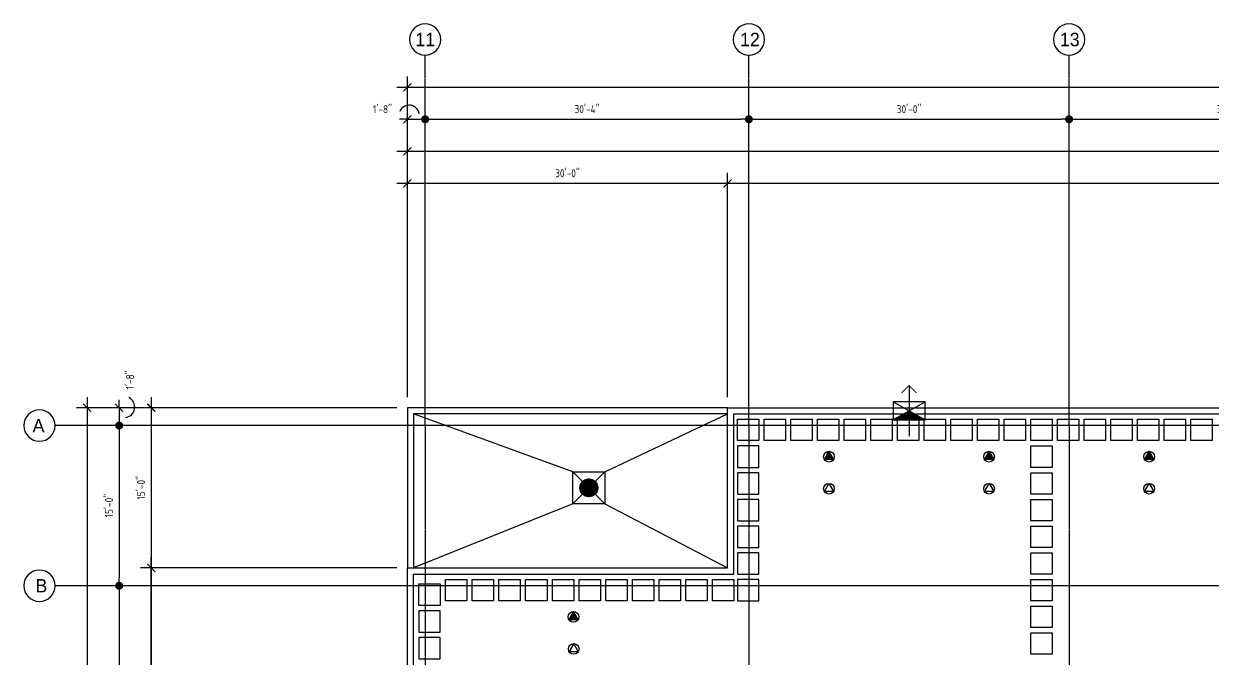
# Model space of a CAD drawing. Header units: inches. Extents: x 2704 to 6134, y 5265 to 7121.
# Drawn here: x 2704 to 4041, y 6408 to 7121 of the extents above; entities that cross this region are included whole.
import ezdxf
from ezdxf.enums import TextEntityAlignment as Align

# ---------------------------------------------------------------- set-up
doc = ezdxf.new("R2010")
doc.units = ezdxf.units.IN
doc.header["$MEASUREMENT"] = 0
doc.header["$PDMODE"] = 34
doc.header["$PDSIZE"] = -5
doc.linetypes.add('CENTER2', pattern=[1.125, 0.75, -0.125, 0.125, -0.125])
doc.layers.get('0').update_dxf_attribs({"linetype": 'CONTINUOUS'})
doc.layers.get('DEFPOINTS').update_dxf_attribs({"linetype": 'CONTINUOUS'})
for name, color, linetype in [('A_0_BLDGRD', 66, 'CENTER2'), ('A_0_COL-GRID', 40, 'CONTINUOUS'), ('A_0_DIMGRD', 9, 'CENTER2'), ('A_0_DIMTXT_8', 4, 'CONTINUOUS'), ('A_0_DIMTXT_MAIN', 4, 'CONTINUOUS'), ('A_0_DIMTXT_MINOR', 4, 'CONTINUOUS'), ('A_8-9_COPING', 1, 'CONTINUOUS'), ('A_9_CW_COPING', 2, 'CONTINUOUS'), ('A_MS_DRAINS', 7, 'CONTINUOUS'), ('A_MS_HATCH', 6, 'CONTINUOUS'), ('A_MS_PAVERS', 1, 'CONTINUOUS'), ('A_MS_SLOPE_V', 1, 'CONTINUOUS')]:
    doc.layers.add(name, color=color, linetype=linetype)
doc.styles.add('ARCHITXT', font='architxt.shx')
doc.styles.add('AVANT', font='AVGARDN.TTF')
doc.dimstyles.new('DOT', dxfattribs={"dimscale": 96, "dimtxt": 0.09375, "dimasz": 0.09375, "dimexe": 0.125, "dimexo": 0.125, "dimgap": 0.0625, "dimtad": 1, "dimdec": 6, "dimzin": 3, "dimdsep": 46, "dimlunit": 4, "dimtxsty": 'ARCHITXT', "dimblk1": 'DOT', "dimblk2": 'DOT', "dimsah": 1, "dimcen": 0, "dimdle": 0.125, "dimse1": 1, "dimclrd": 256, "dimclre": 256, "dimclrt": 256, "dimadec": 0, "dimazin": 0, "dimtfac": 1, "dimtdec": 6, "dimtmove": 2, "dimatfit": 3, "dimldrblk": 'DOT', "dimfxl": 1, "dimfrac": 2, "dimtolj": 1, "dimtzin": 3, "dimarcsym": 0})
doc.dimstyles.new('TICK', dxfattribs={"dimscale": 96, "dimtxt": 0.09375, "dimasz": 0.09375, "dimexe": 0.125, "dimexo": 0.125, "dimgap": 0.0625, "dimtad": 1, "dimdec": 6, "dimzin": 3, "dimdsep": 46, "dimlunit": 4, "dimtxsty": 'ARCHITXT', "dimblk1": 'ARCHTICK', "dimblk2": 'ARCHTICK', "dimsah": 1, "dimcen": 0, "dimdle": 0.125, "dimclrd": 256, "dimclre": 256, "dimclrt": 256, "dimadec": 0, "dimazin": 0, "dimtfac": 1, "dimtdec": 6, "dimtmove": 2, "dimatfit": 3, "dimldrblk": 'ARCHTICK', "dimfxl": 1, "dimfrac": 2, "dimtolj": 1, "dimtzin": 3, "dimarcsym": 0})
doc.dimstyles.new('TICKDOT', dxfattribs={"dimscale": 96, "dimtxt": 0.09375, "dimasz": 0.09375, "dimexe": 0.125, "dimexo": 0.125, "dimgap": 0.0625, "dimtad": 1, "dimdec": 6, "dimzin": 3, "dimdsep": 46, "dimlunit": 4, "dimtxsty": 'ARCHITXT', "dimblk1": 'ARCHTICK', "dimblk2": 'DOT', "dimsah": 1, "dimcen": 0, "dimdle": 0.125, "dimclrd": 256, "dimclre": 256, "dimclrt": 256, "dimadec": 0, "dimazin": 0, "dimtfac": 1, "dimtdec": 6, "dimtmove": 2, "dimatfit": 3, "dimldrblk": 'ARCHTICK', "dimfxl": 1, "dimfrac": 2, "dimtolj": 1, "dimtzin": 3, "dimarcsym": 0})

# ---------------------------------------------------------------- blocks, each defined once
blk = doc.blocks.new('_ARCHTICK')
at = {"color": 0, "linetype": 'ByBlock', "const_width": 0.15}
blk.add_lwpolyline([(-0.5, -0.5), (0.5, 0.5)], dxfattribs=at)
blk = doc.blocks.new('*D6')
at = {"layer": 'A_0_DIMTXT_MAIN', "lineweight": -2, "transparency": 16777216}
for p, q in [((3135, 6702), (3135, 7062)), ((5703, 6702), (5703, 7062)), ((3123, 7050), (5715, 7050))]:
    blk.add_line(p, q, dxfattribs=at)
at = {"layer": 'DEFPOINTS', "color": 0, "transparency": 16777216}
for p in [(5703, 7050), (3135, 6690), (5703, 6690)]:
    blk.add_point(p, dxfattribs=at)
at = {"layer": 'A_0_DIMTXT_MAIN', "lineweight": -2, "transparency": 16777216, "xscale": 9, "yscale": 9, "zscale": 9, "rotation": 180}
blk.add_blockref('_ARCHTICK', (3135, 7050), dxfattribs=at)
at = {"layer": 'A_0_DIMTXT_MAIN', "lineweight": -2, "transparency": 16777216, "xscale": 9, "yscale": 9, "zscale": 9}
blk.add_blockref('_ARCHTICK', (5703, 7050), dxfattribs=at)
at = {"layer": 'A_0_DIMTXT_MAIN', "transparency": 16777216, "insert": (4419, 7061.4), "char_height": 9, "attachment_point": 5, "style": 'ARCHITXT'}
blk.add_mtext('\\A1;214\'-0"', dxfattribs=at)
blk = doc.blocks.new('_DOT')
at = {"color": 0, "linetype": 'ByBlock'}
blk.add_line((-0.5, 0), (-1, 0), dxfattribs=at)
at = {"color": 0, "linetype": 'ByBlock', "const_width": 0.5}
blk.add_lwpolyline([(-0.25, 0, 1), (0.25, 0, 1)], format="xyb", close=True, dxfattribs=at)
blk = doc.blocks.new('*D12')
at = {"layer": 'A_0_DIMTXT_MAIN', "lineweight": -2, "transparency": 16777216}
blk.add_line((3888, 7014), (4230, 7014), dxfattribs=at)
at = {"layer": 'DEFPOINTS', "color": 0, "transparency": 16777216}
for p in [(3879, 7014), (4239, 7014), (4239, 7014)]:
    blk.add_point(p, dxfattribs=at)
at = {"layer": 'A_0_DIMTXT_MAIN', "lineweight": -2, "transparency": 16777216, "xscale": 9, "yscale": 9, "zscale": 9, "rotation": 180}
blk.add_blockref('_DOT', (3879, 7014), dxfattribs=at)
at = {"layer": 'A_0_DIMTXT_MAIN', "lineweight": -2, "transparency": 16777216, "xscale": 9, "yscale": 9, "zscale": 9}
blk.add_blockref('_DOT', (4239, 7014), dxfattribs=at)
at = {"layer": 'A_0_DIMTXT_MAIN', "transparency": 16777216, "insert": (4059, 7025.4), "char_height": 9, "attachment_point": 5, "style": 'ARCHITXT'}
blk.add_mtext('\\A1;30\'-0"', dxfattribs=at)
blk = doc.blocks.new('*D13')
at = {"layer": 'A_0_DIMTXT_MAIN', "lineweight": -2, "transparency": 16777216}
blk.add_line((3528, 7014), (3870, 7014), dxfattribs=at)
at = {"layer": 'DEFPOINTS', "color": 0, "transparency": 16777216}
for p in [(3519, 7014), (3879, 7014), (3879, 7014)]:
    blk.add_point(p, dxfattribs=at)
at = {"layer": 'A_0_DIMTXT_MAIN', "lineweight": -2, "transparency": 16777216, "xscale": 9, "yscale": 9, "zscale": 9, "rotation": 180}
blk.add_blockref('_DOT', (3519, 7014), dxfattribs=at)
at = {"layer": 'A_0_DIMTXT_MAIN', "lineweight": -2, "transparency": 16777216, "xscale": 9, "yscale": 9, "zscale": 9}
blk.add_blockref('_DOT', (3879, 7014), dxfattribs=at)
at = {"layer": 'A_0_DIMTXT_MAIN', "transparency": 16777216, "insert": (3699, 7025.4), "char_height": 9, "attachment_point": 5, "style": 'ARCHITXT'}
blk.add_mtext('\\A1;30\'-0"', dxfattribs=at)
blk = doc.blocks.new('*D14')
at = {"layer": 'A_0_DIMTXT_MAIN', "lineweight": -2, "transparency": 16777216}
blk.add_line((3164, 7014), (3510, 7014), dxfattribs=at)
at = {"layer": 'DEFPOINTS', "color": 0, "transparency": 16777216}
for p in [(3155, 7014), (3519, 7014), (3519, 7014)]:
    blk.add_point(p, dxfattribs=at)
at = {"layer": 'A_0_DIMTXT_MAIN', "lineweight": -2, "transparency": 16777216, "xscale": 9, "yscale": 9, "zscale": 9, "rotation": 180}
blk.add_blockref('_DOT', (3155, 7014), dxfattribs=at)
at = {"layer": 'A_0_DIMTXT_MAIN', "lineweight": -2, "transparency": 16777216, "xscale": 9, "yscale": 9, "zscale": 9}
blk.add_blockref('_DOT', (3519, 7014), dxfattribs=at)
at = {"layer": 'A_0_DIMTXT_MAIN', "transparency": 16777216, "insert": (3337, 7025.4), "char_height": 9, "attachment_point": 5, "style": 'ARCHITXT'}
blk.add_mtext('\\A1;30\'-4"', dxfattribs=at)
blk = doc.blocks.new('*D15')
at = {"layer": 'A_0_DIMTXT_MAIN', "lineweight": -2, "transparency": 16777216}
for p, q in [((3135, 7014), (3126, 7014)), ((3135, 7014), (3155, 7014)), ((3164, 7014), (3173, 7014))]:
    blk.add_line(p, q, dxfattribs=at)
at = {"layer": 'DEFPOINTS', "color": 0, "transparency": 16777216}
for p in [(3135, 7014), (3155, 7014), (3155, 7014)]:
    blk.add_point(p, dxfattribs=at)
at = {"layer": 'A_0_DIMTXT_MAIN', "lineweight": -2, "transparency": 16777216, "xscale": 9, "yscale": 9, "zscale": 9}
blk.add_blockref('_ARCHTICK', (3135, 7014), dxfattribs=at)
at = {"layer": 'A_0_DIMTXT_MAIN', "lineweight": -2, "transparency": 16777216, "xscale": 9, "yscale": 9, "zscale": 9, "rotation": 180}
blk.add_blockref('_DOT', (3155, 7014), dxfattribs=at)
at = {"layer": 'A_0_DIMTXT_MAIN', "transparency": 16777216, "insert": (3107, 7025.3), "char_height": 9, "attachment_point": 5, "style": 'ARCHITXT'}
blk.add_mtext('\\A1;1\'-8"', dxfattribs=at)
blk = doc.blocks.new('*D17')
at = {"layer": 'A_0_DIMTXT_MINOR', "lineweight": -2, "transparency": 16777216}
for p, q in [((5343, 6702), (5343, 6990)), ((3123, 6978), (5355, 6978))]:
    blk.add_line(p, q, dxfattribs=at)
at = {"layer": 'DEFPOINTS', "color": 0, "transparency": 16777216}
for p in [(3135, 6978), (5343, 6978), (5343, 6690)]:
    blk.add_point(p, dxfattribs=at)
at = {"layer": 'A_0_DIMTXT_MINOR', "lineweight": -2, "transparency": 16777216, "xscale": 9, "yscale": 9, "zscale": 9, "rotation": 180}
blk.add_blockref('_ARCHTICK', (3135, 6978), dxfattribs=at)
at = {"layer": 'A_0_DIMTXT_MINOR', "lineweight": -2, "transparency": 16777216, "xscale": 9, "yscale": 9, "zscale": 9}
blk.add_blockref('_ARCHTICK', (5343, 6978), dxfattribs=at)
at = {"layer": 'A_0_DIMTXT_MINOR', "transparency": 16777216, "insert": (4417.2, 6989.4), "char_height": 9, "attachment_point": 5, "style": 'ARCHITXT'}
blk.add_mtext('\\A1;184\'-0"', dxfattribs=at)
blk = doc.blocks.new('*D20')
at = {"layer": 'A_0_DIMTXT_MAIN', "lineweight": -2, "transparency": 16777216}
for p, q in [((2775, 6702), (2775, 5298)), ((3123, 6690), (2763, 6690)), ((3123, 5310), (2763, 5310))]:
    blk.add_line(p, q, dxfattribs=at)
at = {"layer": 'DEFPOINTS', "color": 0, "transparency": 16777216}
for p in [(3135, 6690), (2775, 5310), (3135, 5310)]:
    blk.add_point(p, dxfattribs=at)
at = {"layer": 'A_0_DIMTXT_MAIN', "lineweight": -2, "transparency": 16777216, "xscale": 9, "yscale": 9, "zscale": 9}
for p, rotation in [((2775, 6690), 90), ((2775, 5310), 270)]:
    blk.add_blockref('_ARCHTICK', p, dxfattribs=dict(at, rotation=rotation))
at = {"layer": 'A_0_DIMTXT_MAIN', "transparency": 16777216, "insert": (2763.6, 6000), "char_height": 9, "attachment_point": 5, "rotation": 90, "style": 'ARCHITXT'}
blk.add_mtext('\\A1;115\'-0"', dxfattribs=at)
blk = doc.blocks.new('*D22')
at = {"layer": 'A_0_DIMTXT_MAIN', "lineweight": -2, "transparency": 16777216}
blk.add_line((2811, 6661), (2811, 6499), dxfattribs=at)
at = {"layer": 'DEFPOINTS', "color": 0, "transparency": 16777216}
for p in [(2811, 6670), (2811, 6490), (2811, 6490)]:
    blk.add_point(p, dxfattribs=at)
at = {"layer": 'A_0_DIMTXT_MAIN', "lineweight": -2, "transparency": 16777216, "xscale": 9, "yscale": 9, "zscale": 9}
for p, rotation in [((2811, 6670), 90), ((2811, 6490), 270)]:
    blk.add_blockref('_DOT', p, dxfattribs=dict(at, rotation=rotation))
at = {"layer": 'A_0_DIMTXT_MAIN', "transparency": 16777216, "insert": (2799.6, 6580), "char_height": 9, "attachment_point": 5, "rotation": 90, "style": 'ARCHITXT'}
blk.add_mtext('\\A1;15\'-0"', dxfattribs=at)
blk = doc.blocks.new('*D24')
at = {"layer": 'A_0_DIMTXT_8', "lineweight": -2, "transparency": 16777216}
for p, q in [((2847, 6702), (2847, 6498)), ((3123, 6510), (2835, 6510))]:
    blk.add_line(p, q, dxfattribs=at)
at = {"layer": 'DEFPOINTS', "color": 0, "transparency": 16777216}
for p in [(2847, 6690), (2847, 6510), (3135, 6510)]:
    blk.add_point(p, dxfattribs=at)
at = {"layer": 'A_0_DIMTXT_8', "lineweight": -2, "transparency": 16777216, "xscale": 9, "yscale": 9, "zscale": 9}
for p, rotation in [((2847, 6690), 90), ((2847, 6510), 270)]:
    blk.add_blockref('_ARCHTICK', p, dxfattribs=dict(at, rotation=rotation))
at = {"layer": 'A_0_DIMTXT_8', "transparency": 16777216, "insert": (2835.6, 6600), "char_height": 9, "attachment_point": 5, "rotation": 90, "style": 'ARCHITXT'}
blk.add_mtext('\\A1;15\'-0"', dxfattribs=at)
blk = doc.blocks.new('*D25')
at = {"layer": 'A_0_DIMTXT_8', "lineweight": -2, "transparency": 16777216}
blk.add_line((2847, 6522), (2847, 5478), dxfattribs=at)
at = {"layer": 'DEFPOINTS', "color": 0, "transparency": 16777216}
for p in [(2847, 6510), (2847, 5490), (2847, 5490)]:
    blk.add_point(p, dxfattribs=at)
at = {"layer": 'A_0_DIMTXT_8', "lineweight": -2, "transparency": 16777216, "xscale": 9, "yscale": 9, "zscale": 9}
for p, rotation in [((2847, 6510), 90), ((2847, 5490), 270)]:
    blk.add_blockref('_ARCHTICK', p, dxfattribs=dict(at, rotation=rotation))
at = {"layer": 'A_0_DIMTXT_8', "transparency": 16777216, "insert": (2835.6, 6000), "char_height": 9, "attachment_point": 5, "rotation": 90, "style": 'ARCHITXT'}
blk.add_mtext('\\A1;85\'-0"', dxfattribs=at)
blk = doc.blocks.new('*D27')
at = {"layer": 'A_0_DIMTXT_MAIN', "lineweight": -2, "transparency": 16777216}
for p, q in [((2811, 6690), (2811, 6699)), ((2811, 6690), (2811, 6670)), ((2811, 6661), (2811, 6652))]:
    blk.add_line(p, q, dxfattribs=at)
at = {"layer": 'DEFPOINTS', "color": 0, "transparency": 16777216}
for p in [(2811, 6690), (2811, 6670), (2811, 6670)]:
    blk.add_point(p, dxfattribs=at)
at = {"layer": 'A_0_DIMTXT_MAIN', "lineweight": -2, "transparency": 16777216, "xscale": 9, "yscale": 9, "zscale": 9}
for name, p, rotation in [('_ARCHTICK', (2811, 6690), 270), ('_DOT', (2811, 6670), 90)]:
    blk.add_blockref(name, p, dxfattribs=dict(at, rotation=rotation))
at = {"layer": 'A_0_DIMTXT_MAIN', "transparency": 16777216, "insert": (2823.1, 6721.2), "char_height": 9, "attachment_point": 5, "rotation": 90, "style": 'ARCHITXT'}
blk.add_mtext('\\A1;1\'-8"', dxfattribs=at)
blk = doc.blocks.new('*D36')
at = {"layer": 'A_0_DIMTXT_8', "lineweight": -2, "transparency": 16777216}
for p, q in [((3495, 6702), (3495, 6954)), ((5355, 6942), (3483, 6942))]:
    blk.add_line(p, q, dxfattribs=at)
at = {"layer": 'DEFPOINTS', "color": 0, "transparency": 16777216}
for p in [(3495, 6942), (5343, 6942), (3495, 6690)]:
    blk.add_point(p, dxfattribs=at)
at = {"layer": 'A_0_DIMTXT_8', "lineweight": -2, "transparency": 16777216, "xscale": 9, "yscale": 9, "zscale": 9, "rotation": 180}
blk.add_blockref('_ARCHTICK', (3495, 6942), dxfattribs=at)
at = {"layer": 'A_0_DIMTXT_8', "lineweight": -2, "transparency": 16777216, "xscale": 9, "yscale": 9, "zscale": 9}
blk.add_blockref('_ARCHTICK', (5343, 6942), dxfattribs=at)
at = {"layer": 'A_0_DIMTXT_8', "transparency": 16777216, "insert": (4419, 6953.4), "char_height": 9, "attachment_point": 5, "style": 'ARCHITXT'}
blk.add_mtext('\\A1;154\'-0"', dxfattribs=at)
blk = doc.blocks.new('*D37')
at = {"layer": 'A_0_DIMTXT_8', "lineweight": -2, "transparency": 16777216}
for p, q in [((3135, 6702), (3135, 6954)), ((3507, 6942), (3123, 6942))]:
    blk.add_line(p, q, dxfattribs=at)
at = {"layer": 'DEFPOINTS', "color": 0, "transparency": 16777216}
for p in [(3135, 6942), (3135, 6690), (3495, 6690)]:
    blk.add_point(p, dxfattribs=at)
at = {"layer": 'A_0_DIMTXT_8', "lineweight": -2, "transparency": 16777216, "xscale": 9, "yscale": 9, "zscale": 9, "rotation": 180}
blk.add_blockref('_ARCHTICK', (3135, 6942), dxfattribs=at)
at = {"layer": 'A_0_DIMTXT_8', "lineweight": -2, "transparency": 16777216, "xscale": 9, "yscale": 9, "zscale": 9}
blk.add_blockref('_ARCHTICK', (3495, 6942), dxfattribs=at)
at = {"layer": 'A_0_DIMTXT_8', "transparency": 16777216, "insert": (3315, 6953.4), "char_height": 9, "attachment_point": 5, "style": 'ARCHITXT'}
blk.add_mtext('\\A1;30\'-0"', dxfattribs=at)
blk = doc.blocks.new('*D38')
at = {"layer": 'A_0_DIMTXT_8', "lineweight": -2, "transparency": 16777216}
for p, q in [((2847, 6702), (2847, 6498)), ((3123, 6690), (2835, 6690)), ((3123, 6510), (2835, 6510))]:
    blk.add_line(p, q, dxfattribs=at)
at = {"layer": 'DEFPOINTS', "color": 0, "transparency": 16777216}
for p in [(3135, 6690), (2847, 6510), (3135, 6510)]:
    blk.add_point(p, dxfattribs=at)
at = {"layer": 'A_0_DIMTXT_8', "lineweight": -2, "transparency": 16777216, "xscale": 9, "yscale": 9, "zscale": 9}
for p, rotation in [((2847, 6690), 90), ((2847, 6510), 270)]:
    blk.add_blockref('_ARCHTICK', p, dxfattribs=dict(at, rotation=rotation))
at = {"layer": 'A_0_DIMTXT_8', "transparency": 16777216, "insert": (2835.6, 6600), "char_height": 9, "attachment_point": 5, "rotation": 90, "style": 'ARCHITXT'}
blk.add_mtext('\\A1;15\'-0"', dxfattribs=at)
blk = doc.blocks.new('*D40')
at = {"layer": 'A_0_DIMTXT_8', "lineweight": -2, "transparency": 16777216}
blk.add_line((2847, 5478), (2847, 6522), dxfattribs=at)
at = {"layer": 'DEFPOINTS', "color": 0, "transparency": 16777216}
for p in [(2847, 6510), (2847, 6510), (2847, 5490)]:
    blk.add_point(p, dxfattribs=at)
at = {"layer": 'A_0_DIMTXT_8', "lineweight": -2, "transparency": 16777216, "xscale": 9, "yscale": 9, "zscale": 9}
for p, rotation in [((2847, 6510), 90), ((2847, 5490), 270)]:
    blk.add_blockref('_ARCHTICK', p, dxfattribs=dict(at, rotation=rotation))
at = {"layer": 'A_0_DIMTXT_8', "transparency": 16777216, "insert": (2835.6, 6000), "char_height": 9, "attachment_point": 5, "rotation": 90, "style": 'ARCHITXT'}
blk.add_mtext('\\A1;85\'-0"', dxfattribs=at)
blk = doc.blocks.new('*D41')
at = {"layer": 'A_0_DIMTXT_MAIN', "lineweight": -2, "transparency": 16777216}
blk.add_line((2811, 6481), (2811, 6219), dxfattribs=at)
at = {"layer": 'DEFPOINTS', "color": 0, "transparency": 16777216}
for p in [(2811, 6490), (2811, 6210), (2811, 6210)]:
    blk.add_point(p, dxfattribs=at)
at = {"layer": 'A_0_DIMTXT_MAIN', "lineweight": -2, "transparency": 16777216, "xscale": 9, "yscale": 9, "zscale": 9}
for p, rotation in [((2811, 6490), 90), ((2811, 6210), 270)]:
    blk.add_blockref('_DOT', p, dxfattribs=dict(at, rotation=rotation))
at = {"layer": 'A_0_DIMTXT_MAIN', "transparency": 16777216, "insert": (2799.6, 6350), "char_height": 9, "attachment_point": 5, "rotation": 90, "style": 'ARCHITXT'}
blk.add_mtext('\\A1;23\'-4"', dxfattribs=at)
blk = doc.blocks.new('grid-bbl')
at = {"color": 1, "linetype": 'Continuous'}
blk.add_circle((0, 0.25), 0.184, dxfattribs=at)
at = {"style": 'AVANT'}
blk.add_attdef('-', text='', height=0.156, dxfattribs=at).set_placement((0, 0.25), align=Align.MIDDLE_CENTER)
blk = doc.blocks.new('SD-6X24')
at = {"layer": 'A_MS_HATCH'}
h = blk.add_hatch(dxfattribs=at)
h.set_pattern_fill('ANSI37', color=256, scale=4, angle=270, style=0)
h.set_pattern_definition([(315, (-6969.3838, -6302.17434), (0.35355339, 0.35355339), []), (45, (-6969.3838, -6302.17434), (-0.35355339, 0.35355339), [])])
h.paths.add_polyline_path([(-18, -10), (0, 0), (18, -10)])
at = {"layer": 'A_MS_DRAINS'}
for p, q in [((0, 28.5), (0, -28.5)), ((-18, 10), (0, 0)), ((0, 0), (18, 10))]:
    blk.add_line(p, q, dxfattribs=at)
at = {"layer": 'A_MS_DRAINS', "const_width": 1}
blk.add_lwpolyline([(-8.5, 20), (0, 28.5), (8.5, 20)], dxfattribs=at)
at = {"layer": 'A_MS_DRAINS'}
for points in [[(-18, -10), (18, -10), (18, 10), (-18, 10)], [(-18, -10), (0, 0), (18, -10)]]:
    blk.add_lwpolyline(points, close=True, dxfattribs=at)
blk = doc.blocks.new('RD-20DIA')
at = {"layer": 'A_MS_HATCH'}
h = blk.add_hatch(dxfattribs=at)
h.set_pattern_fill('ANSI37', color=256, scale=4, angle=90, style=0)
h.set_pattern_definition([(135, (-6240, -5706), (-0.35355339, -0.35355339), []), (225, (-6240, -5706), (0.35355339, -0.35355339), [])])
edge = h.paths.add_edge_path()
edge.add_arc((0, 0), 10, 0, 360)
at = {"layer": 'A_MS_DRAINS', "color": 30}
for p, q in [((-18, -18), (18, 18)), ((18, -18), (-18, 18))]:
    blk.add_line(p, q, dxfattribs=at)
at = {"layer": 'A_MS_DRAINS'}
blk.add_lwpolyline([(18, -18), (-18, -18), (-18, 18), (18, 18)], close=True, dxfattribs=at)
blk.add_circle((0, 0), 10, dxfattribs=at)

msp = doc.modelspace()

# ---------------------------------------------------------------- hatches: boundary and pattern name
at = {"layer": 'A_MS_HATCH'}
h = msp.add_hatch(dxfattribs=at)
h.set_pattern_fill('ANSI37', color=9, scale=4, angle=90, style=0)
h.set_pattern_definition([(45, (8687.35104, 48.86584), (0.35355339, -0.35355339), []), (315, (8687.35104, 48.86584), (-0.35355339, -0.35355339), [])])
h.paths.add_polyline_path([(3603.8038476, 6632), (3609, 6641), (3614.1961524, 6632)])
h = msp.add_hatch(dxfattribs=at)
h.set_pattern_fill('ANSI37', color=9, scale=4, angle=90, style=0)
h.set_pattern_definition([(45, (8867.35104, 48.86584), (0.35355339, -0.35355339), []), (315, (8867.35104, 48.86584), (-0.35355339, -0.35355339), [])])
h.paths.add_polyline_path([(3783.8038476, 6632), (3789, 6641), (3794.1961524, 6632)])
h = msp.add_hatch(dxfattribs=at)
h.set_pattern_fill('ANSI37', color=9, scale=4, angle=90, style=0)
h.set_pattern_definition([(45, (9047.35104, 48.86584), (0.35355339, -0.35355339), []), (315, (9047.35104, 48.86584), (-0.35355339, -0.35355339), [])])
h.paths.add_polyline_path([(3963.8038476, 6632), (3969, 6641), (3974.1961524, 6632)])
h = msp.add_hatch(dxfattribs=at)
h.set_pattern_fill('ANSI37', color=9, scale=4, angle=180, style=0)
h.set_pattern_definition([(135, (-1756.62156, -131.13416), (-0.35355339, -0.35355339), []), (225, (-1756.62156, -131.13416), (0.35355339, -0.35355339), [])])
h.paths.add_polyline_path([(3326.9256379, 6452), (3321.7294855, 6461), (3316.533333, 6452)])

# ---------------------------------------------------------------- linework, layer by layer
at = {"layer": 'A_0_BLDGRD'}
for p, q in [((5323, 6670), (3155, 6670)), ((3155, 6670), (3155, 5330)), ((3519, 6670), (3519, 5330)), ((3879, 6670), (3879, 5330)), ((5503, 6490), (3155, 6490))]:
    msp.add_line(p, q, dxfattribs=at)
at = {"layer": 'A_0_DIMGRD'}
for p, q in [((3155, 6670), (3155, 7086)), ((3519, 6670), (3519, 7086)), ((3879, 6670), (3879, 7086)), ((3155, 6670), (2739, 6670)), ((3155, 6490), (2739, 6490))]:
    msp.add_line(p, q, dxfattribs=at)
at = {"layer": 'A_0_DIMTXT_MAIN'}
for centre, radius, start, end in [((3136.9790625, 7018.4247308), 11.4716127, 8.5638216989, 157.1961253041), ((2816.560586, 6690.6936035), 11.8722715, 276.6542370263, 63.3158759487)]:
    msp.add_arc(centre, radius, start, end, dxfattribs=at)
at = {"layer": 'A_8-9_COPING'}
for points in [[(3495, 6690), (3135, 6690), (3135, 6510)], [(3495, 6683), (3142, 6683), (3142, 6510)]]:
    msp.add_lwpolyline(points, dxfattribs=at)
at = {"layer": 'A_9_CW_COPING'}
for points in [[(5523, 5674.5), (5523, 5490), (5343, 5490), (5343, 5310), (3495, 5310), (3495, 5490), (3135, 5490), (3135, 6510), (3495, 6510), (3495, 6690), (5343, 6690), (5343, 6510), (5523, 6510), (5523, 6325.5)], [(5516, 5674.5), (5516, 5497), (5336, 5497), (5336, 5317), (3502, 5317), (3502, 5497), (3142, 5497), (3142, 6503), (3502, 6503), (3502, 6683), (5336, 6683), (5336, 6503), (5516, 6503), (5516, 6325.5)]]:
    msp.add_lwpolyline(points, dxfattribs=at)
at = {"layer": 'A_MS_DRAINS', "color": 3}
for points in [[(3603.8038476, 6632), (3609, 6641), (3614.1961524, 6632)], [(3783.8038476, 6632), (3789, 6641), (3794.1961524, 6632)], [(3963.8038476, 6632), (3969, 6641), (3974.1961524, 6632)], [(3603.8038476, 6596), (3609, 6605), (3614.1961524, 6596)], [(3783.8038476, 6596), (3789, 6605), (3794.1961524, 6596)], [(3963.8038476, 6596), (3969, 6605), (3974.1961524, 6596)], [(3326.9256379, 6452), (3321.7294855, 6461), (3316.533333, 6452)], [(3327.1961524, 6416.0061013), (3322, 6425.0061013), (3316.8038476, 6416.0061013)]]:
    msp.add_lwpolyline(points, close=True, dxfattribs=at)
for centre in [(3609, 6635), (3789, 6635), (3969, 6635), (3609, 6599), (3789, 6599), (3969, 6599), (3321.7294855, 6455), (3322, 6419.0061013)]:
    msp.add_circle(centre, 6, dxfattribs=at)
at = {"layer": 'A_MS_PAVERS'}
for points in [[(3530, 6677), (3530, 6653), (3506, 6653), (3506, 6677)], [(3560, 6677), (3560, 6653), (3536, 6653), (3536, 6677)], [(3590, 6677), (3590, 6653), (3566, 6653), (3566, 6677)], [(3620, 6677), (3620, 6653), (3596, 6653), (3596, 6677)], [(3650, 6677), (3650, 6653), (3626, 6653), (3626, 6677)], [(3680, 6677), (3680, 6653), (3656, 6653), (3656, 6677)], [(3710, 6677), (3710, 6653), (3686, 6653), (3686, 6677)], [(3740, 6677), (3740, 6653), (3716, 6653), (3716, 6677)], [(3770, 6677), (3770, 6653), (3746, 6653), (3746, 6677)], [(3800, 6677), (3800, 6653), (3776, 6653), (3776, 6677)], [(3830, 6677), (3830, 6653), (3806, 6653), (3806, 6677)], [(3860, 6677), (3860, 6653), (3836, 6653), (3836, 6677)], [(3890, 6677), (3890, 6653), (3866, 6653), (3866, 6677)], [(3920, 6677), (3920, 6653), (3896, 6653), (3896, 6677)], [(3950, 6677), (3950, 6653), (3926, 6653), (3926, 6677)], [(3980, 6677), (3980, 6653), (3956, 6653), (3956, 6677)], [(4010, 6677), (4010, 6653), (3986, 6653), (3986, 6677)], [(4040, 6677), (4040, 6653), (4016, 6653), (4016, 6677)], [(3506, 6623), (3530, 6623), (3530, 6647), (3506, 6647)], [(3860, 6647), (3860, 6623), (3836, 6623), (3836, 6647)], [(3506, 6593), (3530, 6593), (3530, 6617), (3506, 6617)], [(3860, 6617), (3860, 6593), (3836, 6593), (3836, 6617)], [(3506, 6563), (3530, 6563), (3530, 6587), (3506, 6587)], [(3860, 6587), (3860, 6563), (3836, 6563), (3836, 6587)], [(3506, 6533), (3530, 6533), (3530, 6557), (3506, 6557)], [(3860, 6557), (3860, 6533), (3836, 6533), (3836, 6557)], [(3506, 6503), (3530, 6503), (3530, 6527), (3506, 6527)], [(3860, 6527), (3860, 6503), (3836, 6503), (3836, 6527)], [(3148, 6468), (3148, 6492), (3172, 6492), (3172, 6468)], [(3178, 6473), (3178, 6497), (3202, 6497), (3202, 6473)], [(3208, 6473), (3208, 6497), (3232, 6497), (3232, 6473)], [(3238, 6473), (3238, 6497), (3262, 6497), (3262, 6473)], [(3268, 6473), (3268, 6497), (3292, 6497), (3292, 6473)], [(3298, 6473), (3298, 6497), (3322, 6497), (3322, 6473)], [(3328, 6473), (3328, 6497), (3352, 6497), (3352, 6473)], [(3358, 6473), (3358, 6497), (3382, 6497), (3382, 6473)], [(3388, 6473), (3388, 6497), (3412, 6497), (3412, 6473)], [(3418, 6473), (3418, 6497), (3442, 6497), (3442, 6473)], [(3448, 6473), (3448, 6497), (3472, 6497), (3472, 6473)], [(3478, 6473), (3478, 6497), (3502, 6497), (3502, 6473)], [(3506, 6473), (3530, 6473), (3530, 6497), (3506, 6497)], [(3860, 6497), (3860, 6473), (3836, 6473), (3836, 6497)], [(3172, 6462), (3148, 6462), (3148, 6438), (3172, 6438)], [(3860, 6467), (3860, 6443), (3836, 6443), (3836, 6467)], [(3860, 6437), (3860, 6413), (3836, 6413), (3836, 6437)], [(3172, 6432), (3148, 6432), (3148, 6408), (3172, 6408)]]:
    msp.add_lwpolyline(points, close=True, dxfattribs=at)
at = {"layer": 'A_MS_SLOPE_V'}
for p, q in [((3321, 6618), (3142, 6683)), ((3357, 6618), (3495, 6683)), ((3321, 6582), (3142, 6510)), ((3357, 6582), (3495, 6510))]:
    msp.add_line(p, q, dxfattribs=at)

# ---------------------------------------------------------------- block references
msp.add_blockref('SD-6X24', (3699, 6686.5))
at = {"rotation": 180}
msp.add_blockref('RD-20DIA', (3339, 6600), dxfattribs=at)
at = {"layer": 'A_0_COL-GRID'}
ref = msp.add_blockref('grid-bbl', (3155, 7079.625), dxfattribs=dict(at, xscale=-96, yscale=96, zscale=96))
ref.add_attrib('-', '11', dxfattribs={"layer": '0', "height": 15, "style": 'AVANT'}).set_placement((3155, 7103.625), align=Align.MIDDLE_CENTER)
ref = msp.add_blockref('grid-bbl', (3519, 7079.625), dxfattribs=dict(at, xscale=-96, yscale=96, zscale=96))
ref.add_attrib('-', '12', dxfattribs={"layer": '0', "height": 15, "style": 'AVANT'}).set_placement((3520.1641484, 7103.625), align=Align.MIDDLE_CENTER)
ref = msp.add_blockref('grid-bbl', (3879, 7079.625), dxfattribs=dict(at, xscale=-96, yscale=96, zscale=96))
ref.add_attrib('-', '13', dxfattribs={"layer": '0', "height": 15, "style": 'AVANT'}).set_placement((3879.6902473, 7103.625), align=Align.MIDDLE_CENTER)
ref = msp.add_blockref('grid-bbl', (2721.375, 6646), dxfattribs=dict(at, xscale=-96, yscale=96, zscale=96))
ref.add_attrib('-', 'A', dxfattribs={"layer": '0', "height": 15, "style": 'AVANT'}).set_placement((2720.3241758, 6670), align=Align.MIDDLE_CENTER)
ref = msp.add_blockref('grid-bbl', (2721.375, 6466), dxfattribs=dict(at, xscale=-96, yscale=96, zscale=96))
ref.add_attrib('-', 'B', dxfattribs={"layer": '0', "height": 15, "style": 'AVANT'}).set_placement((2723.5590659, 6490), align=Align.MIDDLE_CENTER)

# ---------------------------------------------------------------- dimensions: what is measured, and where the dimension line sits
at = {"layer": 'A_0_DIMTXT_8'}
for base, p1, p2, angle, picture, middle in [((3135, 6942), (3495, 6690), (3135, 6690), 180, '*D37', (3315, 6953.3571429)), ((2847, 5490), (2847, 6510), (2847, 5490), 90, '*D25', (2835.6428571429, 6000))]:
    dim = msp.add_linear_dim(base=base, p1=p1, p2=p2, angle=angle, dimstyle='TICK', override={"dimse1": 1}, dxfattribs=at)
    dim.commit()
    dim.dimension.update_dxf_attribs({"geometry": picture, "text_midpoint": middle})
for base, p1, p2, angle, picture, middle in [((3495, 6942), (5343, 6942), (3495, 6690), 180, '*D36', (4419, 6953.3571428571)), ((2847, 6510), (2847, 6690), (3135, 6510), 90, '*D24', (2835.6428571, 6600)), ((2847, 6510), (3135, 6690), (3135, 6510), 90, '*D38', (2835.6428571, 6600)), ((2847, 6510), (2847, 5490), (2847, 6510), 90, '*D40', (2835.6428571429, 6000))]:
    dim = msp.add_linear_dim(base=base, p1=p1, p2=p2, angle=angle, dimstyle='TICK', dxfattribs=at)
    dim.commit()
    dim.dimension.update_dxf_attribs({"geometry": picture, "text_midpoint": middle})
at = {"layer": 'A_0_DIMTXT_MAIN'}
for base, p1, p2, angle, dimstyle, picture, middle in [((5703, 7050), (3135, 6690), (5703, 6690), 180, 'TICK', '*D6', (4419, 7061.3571428571)), ((2775, 5310), (3135, 6690), (3135, 5310), 90, 'TICK', '*D20', (2763.6428571429, 6000)), ((2811, 6490), (2811, 6670), (2811, 6490), 90, 'DOT', '*D22', (2799.6428571, 6580)), ((2811, 6210), (2811, 6490), (2811, 6210), 90, 'DOT', '*D41', (2799.6428571, 6350))]:
    dim = msp.add_linear_dim(base=base, p1=p1, p2=p2, angle=angle, dimstyle=dimstyle, dxfattribs=at)
    dim.commit()
    dim.dimension.update_dxf_attribs({"geometry": picture, "text_midpoint": middle})
for base, p1, p2, angle, picture, middle in [((3155, 7014), (3135, 7014), (3155, 7014), 180, '*D15', (3106.9512705, 7025.3349711)), ((2811, 6670), (2811, 6690), (2811, 6670), 90, '*D27', (2823.0644712, 6721.18446))]:
    dim = msp.add_linear_dim(base=base, p1=p1, p2=p2, angle=angle, dimstyle='TICKDOT', dxfattribs=at)
    dim.commit()
    dim.dimension.update_dxf_attribs({"geometry": picture, "text_midpoint": middle, "dimtype": 160})
for base, p1, p2, picture, middle in [((3519, 7014), (3155, 7014), (3519, 7014), '*D14', (3337, 7025.3571429)), ((3879, 7014), (3519, 7014), (3879, 7014), '*D13', (3699, 7025.3571429)), ((4239, 7014), (3879, 7014), (4239, 7014), '*D12', (4059, 7025.3571429))]:
    dim = msp.add_linear_dim(base=base, p1=p1, p2=p2, angle=180, dimstyle='DOT', override={"dimse1": 1}, dxfattribs=at)
    dim.commit()
    dim.dimension.update_dxf_attribs({"geometry": picture, "text_midpoint": middle})
at = {"layer": 'A_0_DIMTXT_MINOR'}
dim = msp.add_linear_dim(base=(5343, 6978), p1=(3135, 6978), p2=(5343, 6690), angle=180, dimstyle='TICK', override={"dimse1": 1}, dxfattribs=at)
dim.commit()
dim.dimension.update_dxf_attribs({"geometry": '*D17', "text_midpoint": (4417.2499229053, 6989.3571428571), "dimtype": 160})

doc.saveas('drawing.dxf')
